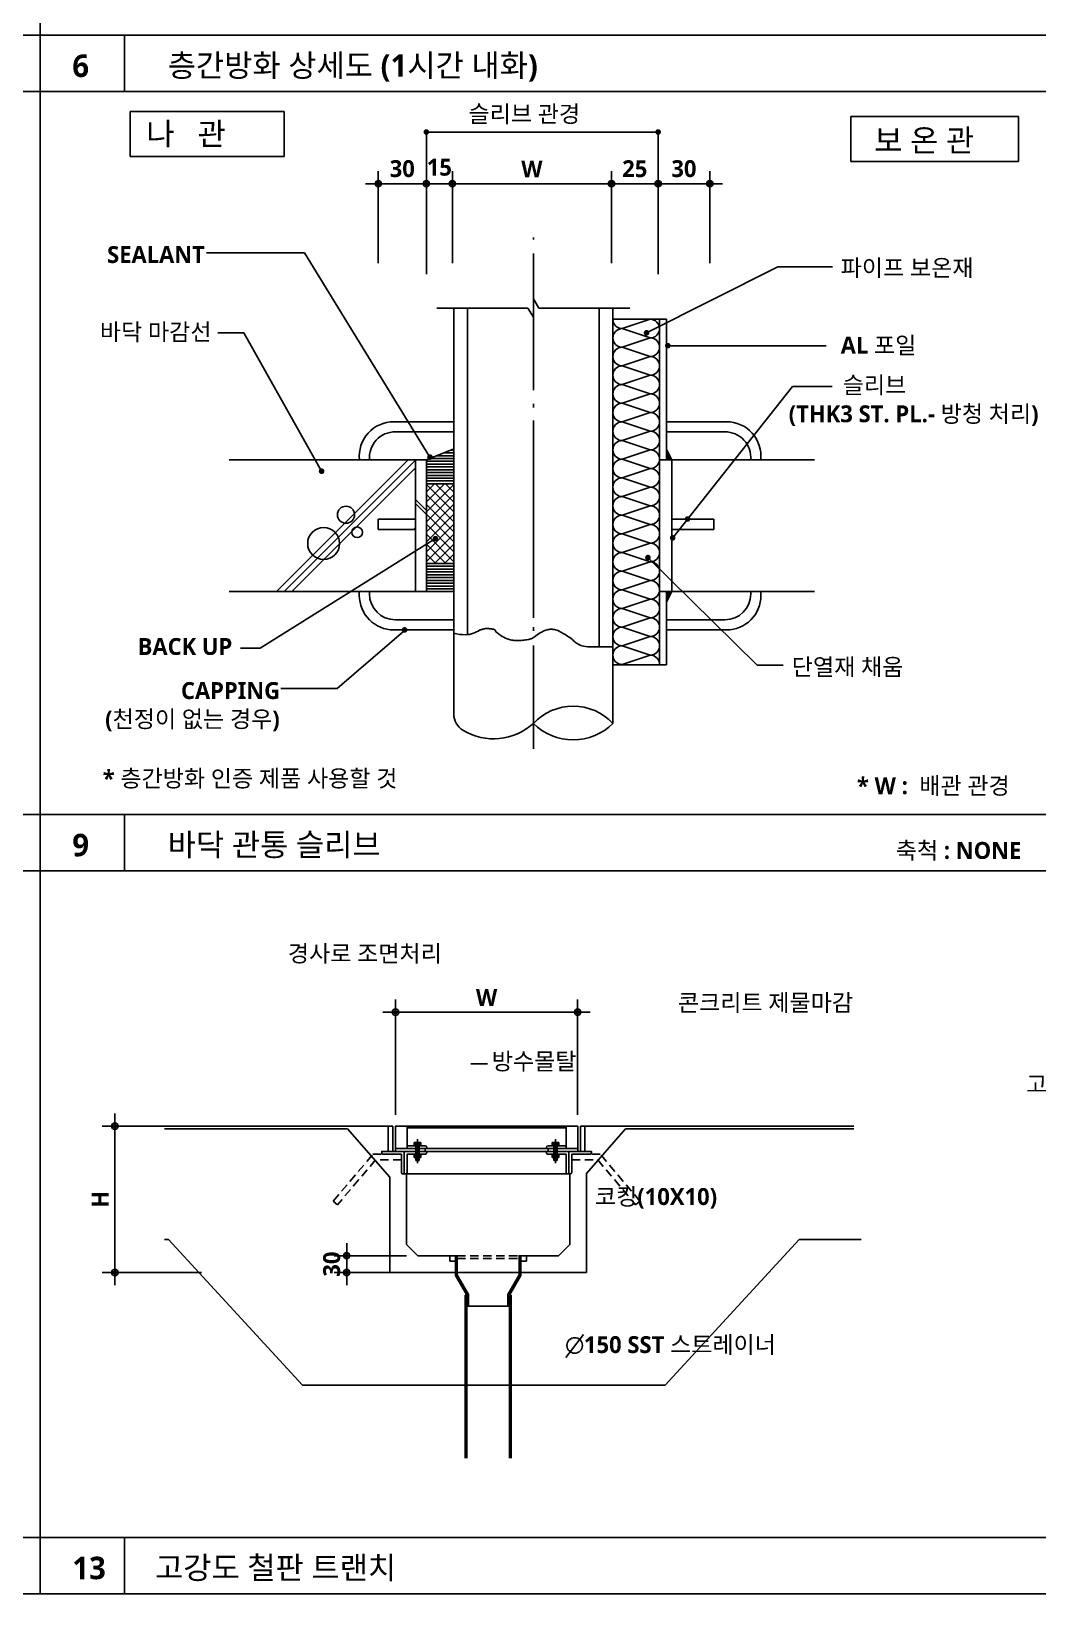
# Model space of a CAD drawing. Header units: millimetres. Extents: x 200 to 163856, y 0 to 163394.
# Drawn here: x 20532 to 22321, y 200 to 2977 of the extents above; entities that cross this region are included whole.
import ezdxf
from ezdxf.enums import TextEntityAlignment as Align

# ---------------------------------------------------------------- set-up
doc = ezdxf.new("R2010")
doc.units = ezdxf.units.MM
doc.header["$LTSCALE"] = 10
for name, pattern in [('1D30', [34, 30, -1.5, 1, -1.5]), ('CEN', [62, 60, -1, 0, -1]), ('CENTER', [65, 60, -2, 1, -2]), ('HID', [2.3, 1.5, -0.8])]:
    doc.linetypes.add(name, pattern=pattern)
doc.layers.get('DEFPOINTS').update_dxf_attribs({"color": 181})
for name, color, linetype in [('A-ANNO-GRA1', 7, 'Continuous'), ('A-ANNO-TEXT010', 7, 'Continuous'), ('A-ANNO-TEXT1', 7, 'Continuous'), ('A-ELEV-FNSH', 6, 'Continuous'), ('A-SECT', 5, 'Continuous'), ('A-SECT-DETL', 4, 'Continuous'), ('A-SECT-FNSH', 5, 'Continuous'), ('A-ST-AXIS-DIM', 7, 'Continuous'), ('CEN', 1, 'CEN'), ('CL', 1, '1D30'), ('CON', 2, 'Continuous'), ('D-SA-CEN', 1, 'CENTER'), ('DIM', 4, 'Continuous'), ('FIN', 6, 'Continuous'), ('HAT', 5, 'Continuous'), ('HAT1', 6, 'Continuous'), ('INSU-HT1', 7, 'Continuous'), ('M-DET', 7, 'Continuous'), ('MDET', 7, 'Continuous'), ('T', 3, 'Continuous'), ('WALL', 3, 'Continuous')]:
    doc.layers.add(name, color=color, linetype=linetype)
doc.styles.add('2020음성 1차', font='')
doc.styles.get('2020음성 1차').set_extended_font_data('NanumGothic', bold=True)
doc.dimstyles.new('NDIM10', dxfattribs={"dimscale": 10, "dimtxt": 3, "dimasz": 0.75, "dimexe": 2, "dimexo": 2, "dimgap": 1, "dimtad": 1, "dimdec": 1, "dimdsep": 46, "dimtxsty": '2020음성 1차', "dimblk": 'Z_DOT', "dimcen": 3, "dimdle": 3, "dimclrd": 256, "dimclre": 256, "dimclrt": 3, "dimadec": 0, "dimazin": 0, "dimtfac": 1, "dimtdec": 1, "dimtix": 1, "dimtmove": 2, "dimatfit": 3, "dimfxl": 1, "dimtolj": 1, "dimtzin": 0, "dimlwd": -1, "dimlwe": -1, "dimarcsym": 0})

# ---------------------------------------------------------------- blocks, each defined once
blk = doc.blocks.new('Z_DOT')
at = {"layer": 'DIM', "color": 0}
for p, q in [((-3, 0), (3, 0)), ((0, -3), (0, 3))]:
    blk.add_line(p, q, dxfattribs=at)
for radius in [0.75, 0.375]:
    blk.add_circle((0, 0), radius, dxfattribs=at)
blk = doc.blocks.new('*D6871')
at = {"layer": 'A-ST-AXIS-DIM'}
for p, q in [((21234.1, 2565.2), (21234.1, 2726.2)), ((21280.3, 2565.2), (21280.3, 2726.2)), ((21272.8, 2706.2), (21241.6, 2706.2))]:
    blk.add_line(p, q, dxfattribs=at)
at = {"layer": 'DEFPOINTS', "color": 0}
for p in [(21234.1, 2706.2), (21234.1, 2545.2), (21280.3, 2545.2)]:
    blk.add_point(p, dxfattribs=at)
at = {"layer": 'A-ST-AXIS-DIM', "linetype": 'ByBlock', "xscale": 7.5, "yscale": 7.5, "zscale": 7.5, "rotation": 180}
blk.add_blockref('Z_DOT', (21234.1, 2706.2), dxfattribs=at)
at = {"layer": 'A-ST-AXIS-DIM', "linetype": 'ByBlock', "xscale": 7.5, "yscale": 7.5, "zscale": 7.5}
blk.add_blockref('Z_DOT', (21280.3, 2706.2), dxfattribs=at)
at = {"layer": 'A-ST-AXIS-DIM', "color": 3, "insert": (21257.2, 2735.3), "char_height": 30, "attachment_point": 5, "style": '2020음성 1차'}
blk.add_mtext('\\A1;15', dxfattribs=at)
blk = doc.blocks.new('*D6872')
at = {"layer": 'A-ST-AXIS-DIM'}
for p, q in [((21148.6, 2565.2), (21148.6, 2726.2)), ((21234.1, 2565.2), (21234.1, 2726.2)), ((21226.6, 2706.2), (21156.1, 2706.2))]:
    blk.add_line(p, q, dxfattribs=at)
at = {"layer": 'DEFPOINTS', "color": 0}
for p in [(21148.6, 2706.2), (21148.6, 2545.2), (21234.1, 2545.2)]:
    blk.add_point(p, dxfattribs=at)
at = {"layer": 'A-ST-AXIS-DIM', "linetype": 'ByBlock', "xscale": 7.5, "yscale": 7.5, "zscale": 7.5, "rotation": 180}
blk.add_blockref('Z_DOT', (21148.6, 2706.2), dxfattribs=at)
at = {"layer": 'A-ST-AXIS-DIM', "linetype": 'ByBlock', "xscale": 7.5, "yscale": 7.5, "zscale": 7.5}
blk.add_blockref('Z_DOT', (21234.1, 2706.2), dxfattribs=at)
at = {"layer": 'A-ST-AXIS-DIM', "color": 3, "insert": (21191.3, 2732.8), "char_height": 30, "attachment_point": 5, "style": '2020음성 1차'}
blk.add_mtext('\\A1;30', dxfattribs=at)
blk = doc.blocks.new('DOT')
at = {"layer": 'D-SA-CEN', "color": 0, "linetype": 'ByBlock'}
blk.add_line((-0.5, 0), (-1, 0), dxfattribs=at)
at = {"layer": 'D-SA-CEN', "color": 0, "linetype": 'ByBlock', "const_width": 0.5}
blk.add_lwpolyline([(-0.25, 0, 1), (0.25, 0, 1)], format="xyb", close=True, dxfattribs=at)
blk = doc.blocks.new('*D6873')
at = {"layer": 'A-ST-AXIS-DIM'}
for p, q in [((21280.3, 2565.2), (21280.3, 2726.2)), ((21563.2, 2565.2), (21563.2, 2726.2)), ((21555.7, 2706.2), (21287.8, 2706.2))]:
    blk.add_line(p, q, dxfattribs=at)
at = {"layer": 'DEFPOINTS', "color": 0}
for p in [(21280.3, 2706.2), (21280.3, 2545.2), (21563.2, 2545.2)]:
    blk.add_point(p, dxfattribs=at)
at = {"layer": 'A-ST-AXIS-DIM', "linetype": 'ByBlock', "xscale": 7.5, "yscale": 7.5, "zscale": 7.5, "rotation": 180}
blk.add_blockref('Z_DOT', (21280.3, 2706.2), dxfattribs=at)
at = {"layer": 'A-ST-AXIS-DIM', "linetype": 'ByBlock', "xscale": 7.5, "yscale": 7.5, "zscale": 7.5}
blk.add_blockref('Z_DOT', (21563.2, 2706.2), dxfattribs=at)
at = {"layer": 'A-ST-AXIS-DIM', "color": 3, "insert": (21421.7, 2732.3), "char_height": 30, "attachment_point": 5, "style": '2020음성 1차'}
blk.add_mtext('\\A1;W', dxfattribs=at)
blk = doc.blocks.new('*D6874')
at = {"layer": 'A-ST-AXIS-DIM'}
for p, q in [((21646.1, 2565.2), (21646.1, 2726.2)), ((21738, 2565.2), (21738, 2726.2)), ((21730.5, 2706.2), (21653.6, 2706.2))]:
    blk.add_line(p, q, dxfattribs=at)
at = {"layer": 'DEFPOINTS', "color": 0}
for p in [(21646.1, 2706.2), (21646.1, 2545.2), (21738, 2545.2)]:
    blk.add_point(p, dxfattribs=at)
at = {"layer": 'A-ST-AXIS-DIM', "linetype": 'ByBlock', "xscale": 7.5, "yscale": 7.5, "zscale": 7.5, "rotation": 180}
blk.add_blockref('Z_DOT', (21646.1, 2706.2), dxfattribs=at)
at = {"layer": 'A-ST-AXIS-DIM', "linetype": 'ByBlock', "xscale": 7.5, "yscale": 7.5, "zscale": 7.5}
blk.add_blockref('Z_DOT', (21738, 2706.2), dxfattribs=at)
at = {"layer": 'A-ST-AXIS-DIM', "color": 3, "insert": (21692, 2732.8), "char_height": 30, "attachment_point": 5, "style": '2020음성 1차'}
blk.add_mtext('\\A1;30', dxfattribs=at)
blk = doc.blocks.new('*D6875')
at = {"layer": 'A-ST-AXIS-DIM'}
for p, q in [((21563.2, 2565.2), (21563.2, 2726.2)), ((21646.1, 2565.2), (21646.1, 2726.2)), ((21638.6, 2706.2), (21570.7, 2706.2))]:
    blk.add_line(p, q, dxfattribs=at)
at = {"layer": 'DEFPOINTS', "color": 0}
for p in [(21563.2, 2706.2), (21563.2, 2545.2), (21646.1, 2545.2)]:
    blk.add_point(p, dxfattribs=at)
at = {"layer": 'A-ST-AXIS-DIM', "linetype": 'ByBlock', "xscale": 7.5, "yscale": 7.5, "zscale": 7.5, "rotation": 180}
blk.add_blockref('Z_DOT', (21563.2, 2706.2), dxfattribs=at)
at = {"layer": 'A-ST-AXIS-DIM', "linetype": 'ByBlock', "xscale": 7.5, "yscale": 7.5, "zscale": 7.5}
blk.add_blockref('Z_DOT', (21646.1, 2706.2), dxfattribs=at)
at = {"layer": 'A-ST-AXIS-DIM', "color": 3, "insert": (21604.6, 2732.7), "char_height": 30, "attachment_point": 5, "style": '2020음성 1차'}
blk.add_mtext('\\A1;25', dxfattribs=at)
blk = doc.blocks.new('*D9469')
at = {"layer": 'A-ST-AXIS-DIM'}
for p, q in [((20834.2, 1031.1), (20660.4, 1031.1)), ((20680.4, 1023.6), (20680.4, 778.4)), ((20834.2, 770.9), (20660.4, 770.9))]:
    blk.add_line(p, q, dxfattribs=at)
at = {"layer": 'DEFPOINTS', "color": 0}
for p in [(20854.2, 1031.1), (20680.4, 770.9), (20854.2, 770.9)]:
    blk.add_point(p, dxfattribs=at)
at = {"layer": 'A-ST-AXIS-DIM', "linetype": 'ByBlock', "xscale": 7.5, "yscale": 7.5, "zscale": 7.5}
for p, rotation in [((20680.4, 1031.1), 90), ((20680.4, 770.9), 270)]:
    blk.add_blockref('Z_DOT', p, dxfattribs=dict(at, rotation=rotation))
at = {"layer": 'A-ST-AXIS-DIM', "color": 3, "insert": (20654.3, 901), "char_height": 30, "attachment_point": 5, "rotation": 90, "style": '2020음성 1차'}
blk.add_mtext('\\A1;H', dxfattribs=at)
blk = doc.blocks.new('*D9470')
at = {"layer": 'A-ST-AXIS-DIM'}
for p, q in [((21179.3, 1051.1), (21179.3, 1253.7)), ((21503.1, 1051.1), (21503.1, 1253.7)), ((21186.8, 1233.7), (21495.6, 1233.7))]:
    blk.add_line(p, q, dxfattribs=at)
at = {"layer": 'DEFPOINTS', "color": 0}
for p in [(21503.1, 1233.7), (21179.3, 1031.1), (21503.1, 1031.1)]:
    blk.add_point(p, dxfattribs=at)
at = {"layer": 'A-ST-AXIS-DIM', "linetype": 'ByBlock', "xscale": 7.5, "yscale": 7.5, "zscale": 7.5, "rotation": 180}
blk.add_blockref('Z_DOT', (21179.3, 1233.7), dxfattribs=at)
at = {"layer": 'A-ST-AXIS-DIM', "linetype": 'ByBlock', "xscale": 7.5, "yscale": 7.5, "zscale": 7.5}
blk.add_blockref('Z_DOT', (21503.1, 1233.7), dxfattribs=at)
at = {"layer": 'A-ST-AXIS-DIM', "color": 3, "insert": (21341.2, 1259.7), "char_height": 30, "attachment_point": 5, "style": '2020음성 1차'}
blk.add_mtext('\\A1;W', dxfattribs=at)
blk = doc.blocks.new('*D9471')
at = {"layer": 'A-ST-AXIS-DIM'}
for p, q in [((21092.5, 808.4), (21092.5, 815.9)), ((21198.9, 800.9), (21072.5, 800.9)), ((21092.5, 800.9), (21092.5, 770.9)), ((21198.9, 770.9), (21072.5, 770.9)), ((21092.5, 763.4), (21092.5, 755.9))]:
    blk.add_line(p, q, dxfattribs=at)
at = {"layer": 'DEFPOINTS', "color": 0}
for p in [(21218.9, 800.9), (21092.5, 770.9), (21218.9, 770.9)]:
    blk.add_point(p, dxfattribs=at)
at = {"layer": 'A-ST-AXIS-DIM', "linetype": 'ByBlock', "xscale": 7.5, "yscale": 7.5, "zscale": 7.5}
for p, rotation in [((21092.5, 800.9), 270), ((21092.5, 770.9), 90)]:
    blk.add_blockref('Z_DOT', p, dxfattribs=dict(at, rotation=rotation))
at = {"layer": 'A-ST-AXIS-DIM', "color": 3, "insert": (21065.9, 785.9), "char_height": 30, "attachment_point": 5, "rotation": 90, "style": '2020음성 1차'}
blk.add_mtext('\\A1;30', dxfattribs=at)

msp = doc.modelspace()

# ---------------------------------------------------------------- hatches: boundary and pattern name
at = {"layer": 'HAT1'}
h = msp.add_hatch(dxfattribs=at)
h.set_pattern_fill('ANSI37', color=9, scale=100, style=0)
h.set_pattern_definition([(45, (-16244.738, -47818.692), (-8.8388348, 8.8388348), []), (135, (-16244.738, -47818.692), (-8.8388348, -8.8388348), [])])
h.paths.add_polyline_path([(21282.93163, 2172.78225), (21234.08321, 2172.78225), (21234.08321, 2065.28956), (21248.03374, 2074.01076, -0.1405926162), (21247.65359, 2075.33599, -1), (21252.65359, 2075.33599, -0.7534744415), (21248.03374, 2074.01076), (21234.08321, 2065.28956), (21234.08321, 2031.14184), (21282.93163, 2031.14184)])

# ---------------------------------------------------------------- linework, layer by layer
at = {"layer": 'A-ANNO-GRA1'}
for p, q in [((20547.4827, 5740), (20547.4827, 200)), ((17000, 2970), (24094.9654, 2970)), ((20697.4827, 2970), (20697.4827, 2870)), ((17000, 2870), (24094.9654, 2870)), ((17000, 1585), (24094.9654, 1585)), ((20697.4827, 1585), (20697.4827, 1485)), ((17000, 1485), (24094.9654, 1485)), ((17000, 300), (24094.9654, 300)), ((20697.4827, 300), (20697.4827, 200))]:
    msp.add_line(p, q, dxfattribs=at)
at = {"layer": 'A-ANNO-TEXT010'}
for points in [[(20951.1731, 1028.18621, 0, 15, 0), (20951.1731, 1073.18621, 0, 0, 0), (20951.1731, 1341.39396, 0, 0, 0), (20979.26819, 1341.39396, 0, 0, 0)], [(21644.6191, 1031.55712, 0, 15, 0), (21644.6191, 1076.55712, 0, 0, 0), (21644.6191, 1254.01526, 0, 0, 0), (21672.71419, 1254.01526, 0, 0, 0)], [(21253.40177, 803.81479, 0, 15, 0), (21261.21594, 848.13114, 0, 0, 0), (21312.99917, 1141.80845, 0, 0, 0), (21342.99917, 1141.80845, 0, 0, 0)], [(21198.9386, 902.42844, 0, 15, 0), (21243.9386, 902.42844, 0, 0, 0), (21270.90601, 902.42844, 0, 0, 0), (21270.90601, 902.42844, 0, 0, 0)], [(21407.56543, 803.87777, 0, 15, 0), (21415.3796, 848.19412, 0, 0, 0), (21425.79849, 907.28258, 0, 0, 0), (21527.07079, 907.28258, 0, 0, 0)], [(21365.95887, 789.5866, 0, 15, 0), (21373.77304, 745.27025, 0, 0, 0), (21392.0061, 641.86543, 0, 0, 0), (21474.43158, 641.86543, 0, 0, 0)]]:
    msp.add_lwpolyline(points, format="xyseb", dxfattribs=at)
at = {"layer": 'A-ANNO-TEXT1', "linetype": 'Continuous'}
for p, q in [((20981.29967, 2834.75178), (20707.79751, 2834.75178)), ((20707.79751, 2834.75178), (20707.79751, 2754.77009)), ((20981.29967, 2834.75178), (20981.29967, 2754.77009)), ((22286.75198, 2825.75899), (21988.9288, 2825.75899)), ((21988.9288, 2825.75899), (21988.9288, 2745.7773)), ((22286.75198, 2825.75899), (22286.75198, 2745.7773)), ((20981.29967, 2754.77009), (20707.79751, 2754.77009)), ((22286.75198, 2745.7773), (21988.9288, 2745.7773))]:
    msp.add_line(p, q, dxfattribs=at)
at = {"layer": 'A-ANNO-TEXT1'}
for p, q in [((21017.2181, 2583.12157), (20843.47106, 2583.12157)), ((21240.5267, 2220.24875), (21017.2181, 2583.12157)), ((21625.57387, 2441.17605), (21858.70173, 2558.22048)), ((21858.70173, 2558.22048), (21956.15359, 2558.22048)), ((20909.43074, 2441.10586), (20863.66821, 2441.10586)), ((21047.85899, 2195.22824), (20909.43074, 2441.10586)), ((21660.88363, 2418.31765), (21944.76254, 2418.31765)), ((21672.00043, 2076.73619), (21885.23653, 2345.50227)), ((21885.23653, 2345.50227), (21955.31416, 2345.50227)), ((21214.57601, 2215.22824), (21234.08321, 2215.22824)), ((21250.15359, 2075.33599), (20938.71956, 1880.64244)), ((21628.06957, 2041.65381), (21822.16077, 1850.21565)), ((21197.96524, 1914.48595), (21075.66615, 1809.10063)), ((20938.71956, 1880.64244), (20903.56866, 1880.64244)), ((21822.16077, 1850.21565), (21868.47109, 1850.21565)), ((21075.66615, 1809.10063), (20975.59908, 1809.10063)), ((21312.99917, 1141.80845), (21342.99917, 1141.80845)), ((21513.50321, 660.63908), (21482.18542, 620.14155))]:
    msp.add_line(p, q, dxfattribs=at)
at = {"layer": 'A-ANNO-TEXT1', "const_width": 5}
for points in [[(21623.07387, 2441.17605, 1), (21628.07387, 2441.17605, 1)], [(21660.88363, 2418.31765, 1), (21665.88363, 2418.31765, 1)], [(21238.0267, 2220.24875, 1), (21243.0267, 2220.24875, 1)], [(21045.35899, 2195.22824, 1), (21050.35899, 2195.22824, 1)], [(21696.02315, 2110.23853, 1), (21701.02315, 2110.23853, 1)], [(21247.65359, 2075.33599, 1), (21252.65359, 2075.33599, 1)], [(21669.50043, 2076.73619, 1), (21674.50043, 2076.73619, 1)], [(21625.56957, 2041.65381, 1), (21630.56957, 2041.65381, 1)], [(21192.87193, 1913.14184, 1), (21197.87193, 1913.14184, 1)]]:
    msp.add_lwpolyline(points, format="xyb", close=True, dxfattribs=at)
at = {"layer": 'A-ANNO-TEXT1'}
msp.add_circle((21497.84426, 641.3107), 13.80596, dxfattribs=at)
at = {"layer": 'A-ELEV-FNSH', "linetype": 'HID'}
for p, q in [((21288.9386, 800.89219), (21398.9386, 800.89219)), ((21288.9386, 795.89219), (21398.9386, 795.89219))]:
    msp.add_line(p, q, dxfattribs=at)
at = {"layer": 'A-ELEV-FNSH'}
for p, q in [((21305.9386, 730.89219), (21302.9386, 730.89219)), ((21302.9386, 730.89219), (21302.9386, 440.95665)), ((21381.9386, 730.89219), (21384.9386, 730.89219)), ((21384.9386, 730.89219), (21384.9386, 440.95665)), ((21381.9386, 710.89219), (21305.9386, 710.89219)), ((21305.9386, 710.89219), (21305.9386, 440.95665)), ((21381.9386, 710.89219), (21381.9386, 440.95665))]:
    msp.add_line(p, q, dxfattribs=at)
for points in [[(21285.9386, 800.89219), (21288.9386, 800.89219), (21288.9386, 766.68889), (21308.9386, 731.68889), (21308.9386, 710.89219), (21305.9386, 710.89219), (21305.9386, 730.89219), (21285.9386, 765.89219)], [(21401.9386, 800.89219), (21398.9386, 800.89219), (21398.9386, 766.68889), (21378.9386, 731.68889), (21378.9386, 710.89219), (21381.9386, 710.89219), (21381.9386, 730.89219), (21401.9386, 765.89219)]]:
    msp.add_lwpolyline(points, close=True, dxfattribs=at)
at = {"layer": 'A-SECT'}
for points in [[(21199.81024, 991.12664), (21179.25393, 991.12664), (21179.25393, 1031.12664), (21199.81024, 1031.12664)], [(21482.5586, 991.12664), (21503.1149, 991.12664), (21503.1149, 1031.12664), (21482.5586, 1031.12664)]]:
    msp.add_lwpolyline(points, close=True, dxfattribs=at)
at = {"layer": 'A-SECT-DETL'}
for p, q in [((21212.54342, 1002.12664), (21224.54342, 1002.12664)), ((21212.54342, 996.12664), (21212.54342, 1002.12664)), ((21215.54342, 996.12664), (21215.54342, 1002.12664)), ((21218.54342, 965.26454), (21218.54342, 1007.75766)), ((21221.54342, 996.12664), (21221.54342, 1002.12664)), ((21224.54342, 996.12664), (21224.54342, 1002.12664)), ((21457.82541, 996.12664), (21457.82541, 1002.12664)), ((21469.82541, 1002.12664), (21457.82541, 1002.12664)), ((21460.82541, 996.12664), (21460.82541, 1002.12664)), ((21463.82541, 965.26454), (21463.82541, 1007.75766)), ((21466.82541, 996.12664), (21466.82541, 1002.12664)), ((21469.82541, 996.12664), (21469.82541, 1002.12664)), ((21212.54342, 975.12664), (21212.54342, 981.12664)), ((21212.54342, 975.12664), (21224.54342, 975.12664)), ((21215.54342, 970.3099), (21215.54342, 981.12664)), ((21221.54342, 970.3099), (21221.54342, 981.12664)), ((21224.54342, 975.12664), (21224.54342, 981.12664)), ((21457.82541, 975.12664), (21457.82541, 981.12664)), ((21469.82541, 975.12664), (21457.82541, 975.12664)), ((21460.82541, 970.3099), (21460.82541, 981.12664)), ((21466.82541, 970.3099), (21466.82541, 981.12664)), ((21469.82541, 975.12664), (21469.82541, 981.12664)), ((21221.54342, 970.3099), (21215.54342, 970.3099)), ((21460.82541, 970.3099), (21466.82541, 970.3099)), ((21275.9386, 800.89219), (21285.9386, 800.89219)), ((21411.9386, 800.89219), (21401.9386, 800.89219))]:
    msp.add_line(p, q, dxfattribs=at)
at = {"layer": 'A-SECT-DETL', "linetype": 'HID'}
for p, q in [((21215.54342, 981.12664), (21215.54342, 996.12664)), ((21221.54342, 981.12664), (21221.54342, 996.12664)), ((21460.82541, 981.12664), (21460.82541, 996.12664)), ((21466.82541, 981.12664), (21466.82541, 996.12664))]:
    msp.add_line(p, q, dxfattribs=at)
at = {"layer": 'A-SECT-FNSH'}
for p, q in [((21166.25393, 986.12664), (21166.25393, 1031.12664)), ((21174.25393, 1031.12664), (21166.25393, 1031.12664)), ((21174.25393, 986.12664), (21174.25393, 1031.12664)), ((21482.5586, 1031.12664), (21199.81024, 1031.12664)), ((21482.5586, 1028.12664), (21199.81024, 1028.12664)), ((21508.1149, 1031.12664), (21516.1149, 1031.12664)), ((21508.1149, 986.12664), (21508.1149, 1031.12664)), ((21516.1149, 986.12664), (21516.1149, 1031.12664)), ((21179.25393, 986.12664), (21179.25393, 991.12664)), ((21179.25393, 991.12664), (21234.81024, 991.12664)), ((21179.25393, 986.12664), (21234.81024, 986.12664)), ((21199.81024, 996.12664), (21231.81024, 996.12664)), ((21231.83191, 986.12664), (21231.83191, 991.12664)), ((21447.5586, 991.12664), (21232.5586, 991.12664)), ((21447.5586, 986.12664), (21232.5586, 986.12664)), ((21234.81024, 991.12664), (21234.81024, 993.12664)), ((21447.5586, 991.12664), (21447.5586, 993.12664)), ((21503.1149, 991.12664), (21447.5586, 991.12664)), ((21503.1149, 986.12664), (21447.5586, 986.12664)), ((21450.53692, 986.12664), (21450.53692, 991.12664)), ((21482.5586, 996.12664), (21450.5586, 996.12664)), ((21503.1149, 986.12664), (21503.1149, 991.12664)), ((21488.9386, 946.12664), (21196.19024, 946.12664))]:
    msp.add_line(p, q, dxfattribs=at)
at = {"layer": 'A-SECT-FNSH', "linetype": 'HID'}
for points in [[(21189.81024, 971.12664), (21143.65467, 971.12664), (21076.18333, 891.42297), (21068.55088, 897.88406), (21139.018, 981.12664), (21157.81024, 981.12664)], [(21492.5586, 971.12664), (21538.71416, 971.12664), (21606.1855, 891.42297), (21613.81796, 897.88406), (21543.35083, 981.12664), (21524.5586, 981.12664)]]:
    msp.add_lwpolyline(points, dxfattribs=at)
at = {"layer": 'A-SECT-FNSH'}
for points in [[(21192.81024, 946.12664, -0.4142135624), (21189.81024, 949.12664), (21189.81024, 981.12664), (21157.81024, 981.12664, -0.4142135624), (21154.81024, 984.12664), (21154.81024, 986.12664), (21194.81024, 986.12664), (21194.81024, 946.12664)], [(21196.81024, 946.12664, 0.4142135624), (21199.81024, 949.12664), (21199.81024, 981.12664), (21231.81024, 981.12664, 0.4142135624), (21234.81024, 984.12664), (21234.81024, 986.12664), (21194.81024, 986.12664), (21194.81024, 946.12664)], [(21485.5586, 946.12664, -0.4142135624), (21482.5586, 949.12664), (21482.5586, 981.12664), (21450.5586, 981.12664, -0.4142135624), (21447.5586, 984.12664), (21447.5586, 986.12664), (21487.5586, 986.12664), (21487.5586, 946.12664)], [(21489.5586, 946.12664, 0.4142135624), (21492.5586, 949.12664), (21492.5586, 981.12664), (21524.5586, 981.12664, 0.4142135624), (21527.5586, 984.12664), (21527.5586, 986.12664), (21487.5586, 986.12664), (21487.5586, 946.12664)]]:
    msp.add_lwpolyline(points, format="xyb", close=True, dxfattribs=at)
for centre, start, end in [((21231.81024, 993.12664), 0, 90), ((21450.5586, 993.12664), 90, 180)]:
    msp.add_arc(centre, 3, start, end, dxfattribs=at)
at = {"layer": 'A-ST-AXIS-DIM'}
for p, q in [((21234.08321, 2545.19981), (21234.08321, 2798.07125)), ((21636.07274, 2798.07125), (21244.08321, 2798.07125)), ((21646.07274, 2545.19981), (21646.07274, 2798.07125))]:
    msp.add_line(p, q, dxfattribs=at)
at = {"layer": 'CEN'}
msp.add_line((21424.35883, 2581.85326), (21424.35883, 2339.48481), dxfattribs=at)
at = {"layer": 'CL', "color": 1, "linetype": 'Continuous'}
for p, q in [((21424.35883, 2610.43246), (21424.35883, 2606.81392)), ((21434.11243, 2485.22824), (21424.35883, 2501.40654)), ((21424.35883, 2501.40654), (21424.35883, 2469.04995)), ((21424.35883, 2469.04995), (21414.60523, 2485.22824)), ((21424.35883, 2314.84185), (21424.35883, 2308.14055)), ((21424.35883, 2285.32037), (21424.35883, 1934.47118)), ((21424.35883, 1918.12479), (21424.35883, 1911.30243)), ((21424.35883, 1885.17365), (21424.35883, 1701.50998)), ((21424.35883, 1763.08781), (21424.35883, 1755.93687))]:
    msp.add_line(p, q, dxfattribs=at)
at = {"layer": 'CON'}
for p, q in [((21094.18593, 1026.12664), (20768.72537, 1026.12664)), ((21168.9386, 940.34966), (21094.18593, 1026.12664)), ((21518.9386, 946.67038), (21588.18291, 1026.12664)), ((21588.18291, 1026.12664), (21993.85063, 1026.12664)), ((21198.9386, 820.89219), (21198.9386, 946.12664)), ((21488.9386, 820.89219), (21488.9386, 946.12664)), ((21518.9386, 770.89219), (21518.9386, 946.67038)), ((21168.9386, 770.89219), (21168.9386, 940.34966)), ((20775.3928, 829.62465), (20768.72537, 829.62465)), ((21013.84643, 570.89219), (20775.3928, 829.62465)), ((21198.9386, 820.89219), (21218.9386, 800.89219)), ((21468.9386, 800.89219), (21488.9386, 820.89219)), ((21658.7308, 570.89219), (21897.18443, 829.62465)), ((21897.18443, 829.62465), (22006.90222, 829.62465)), ((21218.9386, 800.89219), (21275.9386, 800.89219)), ((21275.9386, 790.89219), (21275.9386, 800.89219)), ((21275.9386, 790.89219), (21285.9386, 790.89219)), ((21411.9386, 790.89219), (21401.9386, 790.89219)), ((21411.9386, 790.89219), (21411.9386, 800.89219)), ((21411.9386, 800.89219), (21468.9386, 800.89219)), ((21168.9386, 770.89219), (21518.9386, 770.89219)), ((21013.84643, 570.89219), (21658.7308, 570.89219))]:
    msp.add_line(p, q, dxfattribs=at)
at = {"layer": 'DEFPOINTS'}
msp.add_lwpolyline([(17000, 200), (24094.9654, 200), (24094.9654, 5740), (17000, 5740)], close=True, dxfattribs=at)
at = {"layer": 'FIN', "color": 3, "linetype": 'Continuous'}
for p, q in [((21166.25393, 1031.12664), (20768.03537, 1031.12664)), ((21516.1149, 1031.12664), (21993.85063, 1031.12664))]:
    msp.add_line(p, q, dxfattribs=at)
at = {"layer": 'HAT'}
for p, q in [((20967.92964, 1981.49761), (21201.66027, 2215.22824)), ((20981.3239, 1981.49761), (21214.57601, 2214.74973)), ((20994.71816, 1981.49761), (21214.57601, 2201.35546))]:
    msp.add_line(p, q, dxfattribs=at)
for centre, radius in [((21091.26285, 2117.82916), 15.15388), ((21051.52545, 2066.75759), 28.41352), ((21111.13151, 2086.61874), 9.47117)]:
    msp.add_circle(centre, radius, dxfattribs=at)
at = {"layer": 'INSU-HT1', "color": 7, "linetype": 'Continuous'}
for p, q in [((21582.36715, 2448.64712), (21632.11051, 2465.22824)), ((21632.11051, 2432.066), (21582.36715, 2448.64712)), ((21582.36715, 2415.48488), (21632.11051, 2432.066)), ((21632.11051, 2398.90376), (21582.36715, 2415.48488)), ((21582.36715, 2382.32264), (21632.11051, 2398.90376)), ((21632.11051, 2365.74152), (21582.36715, 2382.32264)), ((21582.36715, 2349.1604), (21632.11051, 2365.74152)), ((21632.11051, 2332.57928), (21582.36715, 2349.1604)), ((21582.36715, 2315.99816), (21632.11051, 2332.57928)), ((21632.11051, 2299.41704), (21582.36715, 2315.99816)), ((21582.36715, 2282.83592), (21632.11051, 2299.41704)), ((21632.11051, 2266.2548), (21582.36715, 2282.83592)), ((21582.36715, 2249.67368), (21632.11051, 2266.2548)), ((21632.11051, 2233.09256), (21582.36715, 2249.67368)), ((21582.36715, 2216.51144), (21632.11051, 2233.09256)), ((21632.11051, 2199.93032), (21582.36715, 2216.51144)), ((21582.36715, 2183.3492), (21632.11051, 2199.93032)), ((21632.11051, 2166.76808), (21582.36715, 2183.3492)), ((21582.36715, 2150.18696), (21632.11051, 2166.76808)), ((21632.11051, 2133.60584), (21582.36715, 2150.18696)), ((21582.36715, 2117.02472), (21632.11051, 2133.60584)), ((21632.11051, 2100.4436), (21582.36715, 2117.02472)), ((21582.36715, 2083.86248), (21632.11051, 2100.4436)), ((21632.11051, 2067.28136), (21582.36715, 2083.86248)), ((21582.36715, 2050.70024), (21632.11051, 2067.28136)), ((21632.11051, 2034.11912), (21582.36715, 2050.70024)), ((21582.36715, 2017.538), (21632.11051, 2034.11912)), ((21632.11051, 2000.95688), (21582.36715, 2017.538)), ((21582.36715, 1984.37576), (21632.11051, 2000.95688)), ((21632.11051, 1967.79464), (21582.36715, 1984.37576)), ((21582.36715, 1951.21352), (21632.11051, 1967.79464)), ((21582.36715, 1951.21352), (21632.11051, 1967.79464)), ((21632.11051, 1934.6324), (21582.36715, 1951.21352)), ((21582.36715, 1918.05128), (21632.11051, 1934.6324)), ((21632.11051, 1901.47016), (21582.36715, 1918.05128)), ((21582.36715, 1884.88904), (21632.11051, 1901.47016)), ((21632.11051, 1868.30792), (21582.36715, 1884.88904)), ((21582.36715, 1851.7268), (21632.11051, 1868.30792))]:
    msp.add_line(p, q, dxfattribs=at)
at = {"layer": 'INSU-HT1', "color": 7}
for centre, start, end in [((21582.36715, 2465.22824), 180, 270), ((21582.36715, 2432.066), 90, 180), ((21632.11051, 2448.64712), 270, 90), ((21582.36715, 2432.066), 180, 270), ((21632.11051, 2415.48488), 270, 90), ((21582.36715, 2398.90376), 90, 180), ((21582.36715, 2398.90376), 180, 270), ((21632.11051, 2382.32264), 270, 90), ((21582.36715, 2365.74152), 90, 180), ((21582.36715, 2365.74152), 180, 270), ((21632.11051, 2349.1604), 270, 90), ((21582.36715, 2332.57928), 90, 180), ((21582.36715, 2332.57928), 180, 270), ((21582.36715, 2299.41704), 90, 180), ((21632.11051, 2315.99816), 270, 90), ((21582.36715, 2299.41704), 180, 270), ((21582.36715, 2266.2548), 90, 180), ((21632.11051, 2282.83592), 270, 90), ((21582.36715, 2266.2548), 180, 270), ((21582.36715, 2233.09256), 90, 180), ((21632.11051, 2249.67368), 270, 90), ((21582.36715, 2233.09256), 180, 270), ((21582.36715, 2233.09256), 180, 270), ((21632.11051, 2216.51144), 270, 90), ((21582.36715, 2199.93032), 90, 180), ((21582.36715, 2199.93032), 180, 270), ((21632.11051, 2183.3492), 270, 90), ((21582.36715, 2166.76808), 90, 180), ((21582.36715, 2166.76808), 180, 270), ((21632.11051, 2150.18696), 270, 90), ((21582.36715, 2133.60584), 90, 180), ((21582.36715, 2133.60584), 180, 270), ((21582.36715, 2100.4436), 90, 180), ((21632.11051, 2117.02472), 270, 90), ((21582.36715, 2100.4436), 180, 270), ((21582.36715, 2067.28136), 90, 180), ((21632.11051, 2083.86248), 270, 90), ((21582.36715, 2067.28136), 180, 270), ((21632.11051, 2050.70024), 270, 90), ((21582.36715, 2034.11912), 90, 180), ((21582.36715, 2034.11912), 180, 270), ((21582.36715, 2034.11912), 180, 270), ((21632.11051, 2017.538), 270, 90), ((21582.36715, 2000.95688), 90, 180), ((21582.36715, 2000.95688), 180, 270), ((21632.11051, 1984.37576), 270, 90), ((21582.36715, 1967.79464), 90, 180), ((21582.36715, 1967.79464), 180, 270), ((21582.36715, 1967.79464), 180, 270), ((21582.36715, 1934.6324), 90, 180), ((21632.11051, 1951.21352), 270, 90), ((21632.11051, 1951.21352), 270, 90), ((21582.36715, 1934.6324), 180, 270), ((21582.36715, 1901.47016), 90, 180), ((21632.11051, 1918.05128), 270, 90), ((21582.36715, 1901.47016), 180, 270), ((21632.11051, 1884.88904), 270, 90), ((21582.36715, 1868.30792), 90, 180), ((21582.36715, 1868.30792), 180, 270), ((21632.11051, 1851.7268), 14.99999999, 90)]:
    msp.add_arc(centre, 16.58112, start, end, dxfattribs=at)
at = {"layer": 'M-DET', "color": 7, "linetype": 'Continuous'}
for p, q in [((21670.26832, 2215.22824), (21660.88363, 2233.4795)), ((21670.26832, 1981.14184), (21660.88363, 1962.89059))]:
    msp.add_line(p, q, dxfattribs=at)
msp.add_lwpolyline([(21282.93163, 1907.35652, 0.0701525723), (21303.24086, 1904.49293, 0.0957690446), (21318.0542, 1907.35652, 0.0276856745), (21328.80797, 1912.38334, -0.0610842146), (21333.83778, 1914.33775, -0.0054481315), (21336.78548, 1915.0519, -0.0162463985), (21337.78367, 1915.24834, -0.0404770878), (21339.95831, 1915.42468, -0.0133004386), (21346.58605, 1915.24834, -0.040941853), (21353.17823, 1914.3527, -0.1059190641), (21355.54019, 1913.27538, -0.1320675053), (21356.84006, 1911.63197, 0.0982663707), (21358.42373, 1909.32947, 0.0322352904), (21360.88149, 1907.2257, 0.0156945531), (21366.31551, 1903.4106, 0.0482770781), (21377.92728, 1897.30251, 0.0616001087), (21387.86616, 1894.60818, 0.0354354103), (21395.49527, 1894.06682, 0.0267084144), (21405.62268, 1894.60818, 0.0216583756), (21415.13027, 1896.04627, 0.0385325016), (21420.3439, 1897.49174, 0.0957759695), (21428.5185, 1902.37464, -0.0721618181), (21439.01101, 1909.32947, -0.0151924356), (21444.60669, 1911.76746, -0.0204852338), (21448.87574, 1913.27538, -0.0747835813), (21455.7019, 1914.30209, -0.0647496975), (21463.59696, 1913.27538, -0.0595168768), (21472.05536, 1909.92118, -0.027014127), (21489.0935, 1899.46469, -0.0443684417), (21498.12371, 1891.96404, 0.0739866363), (21503.81472, 1887.77872, 0.0714836188), (21513.65498, 1884.25707, 0.0502811082), (21528.40067, 1882.77045), (21538.2654, 1882.77045), (21565.78603, 1882.77045)], format="xyb", dxfattribs=at)
for centre, radius, start, end in [((21495.07243, 1680.46292), 97.13381, 43.28085469, 136.71914531), ((21316.87462, 1763.8033), 33.94299, 180, 238.65833783), ((21353.64523, 1824.18139), 104.63663, 238.65833783, 312.51642801), ((21495.07243, 1817.35823), 99.71407, 224.83308385, 315.16691615)]:
    msp.add_arc(centre, radius, start, end, dxfattribs=at)
for points in [[(21660.88363, 2215.22824), (21660.88363, 2233.4795), (21670.26832, 2215.22824)], [(21660.88363, 1981.14184), (21660.88363, 1962.89059), (21670.26832, 1981.14184)]]:
    msp.add_solid(points, dxfattribs=at)
at = {"layer": 'MDET', "color": 1, "linetype": 'Continuous'}
for p, q in [((21252.93163, 2485.22824), (21414.60523, 2485.22824)), ((21434.11243, 2485.22824), (21595.78603, 2485.22824))]:
    msp.add_line(p, q, dxfattribs=at)
at = {"layer": 'MDET', "color": 7, "linetype": 'Continuous'}
for p, q in [((21282.93163, 2485.22824), (21282.93163, 1763.8033)), ((21307.31563, 2485.22824), (21307.31563, 1904.70236)), ((21541.40203, 2485.22824), (21541.40203, 1882.77045)), ((21565.78603, 2485.22824), (21565.78603, 1747.05544)), ((21565.78603, 2465.22824), (21660.88363, 2465.22824)), ((21648.69163, 2465.22824), (21648.69163, 1850.95688)), ((21660.88363, 2465.22824), (21660.88363, 2215.22824)), ((21176.30031, 2283.22824), (21282.93163, 2283.22824)), ((21767.51496, 2283.22824), (21660.88363, 2283.22824)), ((21179.0558, 2265.22824), (21282.93163, 2265.22824)), ((21764.75947, 2265.22824), (21660.88363, 2265.22824)), ((21282.93163, 2234.73544), (21234.08321, 2215.22824)), ((21252.99936, 2222.78225), (21282.93163, 2222.78225)), ((21265.51998, 2227.78225), (21282.93163, 2227.78225)), ((21278.04059, 2232.78225), (21282.93163, 2232.78225)), ((21180.51883, 2215.22824), (21200.02603, 2215.22824)), ((21214.57601, 2215.22824), (21214.57601, 1981.14184)), ((21234.08321, 2215.22824), (21234.08321, 1981.14184)), ((21234.08321, 2212.78225), (21282.93163, 2212.78225)), ((21234.08321, 2207.78225), (21282.93163, 2207.78225)), ((21234.08321, 2202.78225), (21282.93163, 2202.78225)), ((21234.08321, 2197.78225), (21282.93163, 2197.78225)), ((21240.47875, 2217.78225), (21282.93163, 2217.78225)), ((21670.26832, 2215.22824), (21670.26832, 1981.14184)), ((21234.08321, 2192.78225), (21282.93163, 2192.78225)), ((21234.08321, 2187.78225), (21282.93163, 2187.78225)), ((21234.08321, 2182.78225), (21282.93163, 2182.78225)), ((21234.08321, 2177.78225), (21282.93163, 2177.78225)), ((21234.08321, 2177.78225), (21282.93163, 2177.78225)), ((21234.08321, 2172.78225), (21282.93163, 2172.78225)), ((21214.57601, 2144.82615), (21234.08321, 2125.31895)), ((21214.57601, 2137.92931), (21234.08321, 2118.42211)), ((21148.55873, 2109.85181), (21214.57601, 2109.85181)), ((21148.55873, 2109.85181), (21148.55873, 2091.85181)), ((21148.55873, 2091.85181), (21214.57601, 2091.85181)), ((21214.76444, 2094.43438), (21212.18187, 2091.85181)), ((21745.29663, 2109.85181), (21670.26832, 2109.85181)), ((21745.29663, 2091.85181), (21670.26832, 2091.85181)), ((21745.29663, 2109.85181), (21745.29663, 2091.85181)), ((21234.08321, 2031.14184), (21282.93163, 2031.14184)), ((21234.08321, 2026.14184), (21282.93163, 2026.14184)), ((21234.08321, 2021.14184), (21282.93163, 2021.14184)), ((21234.08321, 2016.14184), (21282.93163, 2016.14184)), ((21234.08321, 2011.14184), (21282.93163, 2011.14184)), ((21234.08321, 2006.14184), (21282.93163, 2006.14184)), ((21234.08321, 2001.14184), (21282.93163, 2001.14184)), ((21114.93163, 1974.51052), (21114.93163, 1981.14184)), ((21132.93163, 1977.26601), (21132.93163, 1981.14184)), ((21234.08321, 1996.14184), (21282.93163, 1996.14184)), ((21234.08321, 1991.14184), (21282.93163, 1991.14184)), ((21234.08321, 1986.14184), (21282.93163, 1986.14184)), ((21660.88363, 1981.14184), (21660.88363, 1850.95688)), ((21810.88363, 1977.26601), (21810.88363, 1981.14184)), ((21828.88363, 1974.51052), (21828.88363, 1981.14184)), ((21179.0558, 1931.14184), (21282.93163, 1931.14184)), ((21764.75947, 1931.14184), (21660.88363, 1931.14184)), ((21176.30031, 1913.14184), (21282.93163, 1913.14184)), ((21767.51496, 1913.14184), (21660.88363, 1913.14184)), ((21660.88363, 1850.95688), (21565.78603, 1850.95688))]:
    msp.add_line(p, q, dxfattribs=at)
for centre, radius, start, end in [((21176.30031, 2221.85957), 61.36867, 90, 186.20333369), ((21767.51496, 2221.85957), 61.36867, 353.79666631, 90), ((21179.0558, 2219.10408), 46.12417, 90, 184.82027397), ((21764.75947, 2219.10408), 46.12417, 355.17972603, 90), ((21176.30031, 1974.51052), 61.36867, 180, 270), ((21179.0558, 1977.26601), 46.12417, 180, 270), ((21764.75947, 1977.26601), 46.12417, 270, 0), ((21767.51496, 1974.51052), 61.36867, 270, 0)]:
    msp.add_arc(centre, radius, start, end, dxfattribs=at)
at = {"layer": 'WALL', "color": 2, "linetype": 'Continuous'}
for p, q in [((20883.45353, 2215.22824), (21214.57601, 2215.22824)), ((21648.69163, 2215.22824), (21924.23083, 2215.22824)), ((20883.45353, 1981.14184), (21282.93163, 1981.14184)), ((21924.23083, 1981.14184), (21648.69163, 1981.14184))]:
    msp.add_line(p, q, dxfattribs=at)

# ---------------------------------------------------------------- block references
at = {"xscale": 10, "yscale": 10, "zscale": 10, "rotation": 180}
msp.add_blockref('DOT', (21234.08321, 2798.07125), dxfattribs=at)
at = {"xscale": 10, "yscale": 10, "zscale": 10}
msp.add_blockref('DOT', (21646.07274, 2798.07125), dxfattribs=at)

# ---------------------------------------------------------------- texts
at = {"layer": 'A-ANNO-TEXT1', "linetype": 'Continuous', "style": '2020음성 1차'}
for s, height, p in [('6', 40, (20604.6883, 2895.82726)), ('층간방화 상세도 (1시간 내화)', 40, (20774.34261, 2896.35983)), ('바닥 관통 슬리브', 40, (20774.34261, 1511.35983)), ('9', 40, (20604.6883, 1510.82726)), ('축척 : NONE', 30, (22068.62754, 1506.12645)), ('13', 40, (20604.6883, 225.82726)), ('고강도 철판 트랜치', 40, (20751.73726, 226.35983))]:
    msp.add_text(s, height=height, dxfattribs=at).set_placement(p)
at = {"layer": 'A-ANNO-TEXT1', "style": '2020음성 1차'}
for s, height, p in [('나   관', 40, (20736.29374, 2774.76171)), ('보 온 관', 40, (22030.41609, 2763.13568)), ('경사로 조면처리', 30, (20987.90731, 1323.07211)), ('콘크리트 제물마감', 30, (21681.35331, 1235.69341)), ('방수몰탈', 30, (21350.48308, 1131.30164)), ('고강도 철판 트랜치', 30, (22300.29202, 1090.7015)), ('코킹(10X10)', 30, (21533.77118, 890.94116)), ('150 SST 스트레이너', 30, (21514.24027, 627.82242))]:
    msp.add_text(s, height=height, dxfattribs=at).set_placement(p)
msp.add_text('* 층간방화 인증 제품 사용할 것', height=30, dxfattribs=at).set_placement((20658.72183, 1649.13453), align=Align.MIDDLE_LEFT)
msp.add_text('* W :  배관 관경', height=30, dxfattribs=at).set_placement((22271.22405, 1636.12645), align=Align.MIDDLE_RIGHT)
at = {"layer": 'A-ST-AXIS-DIM', "style": '2020음성 1차'}
msp.add_text('슬리브 관경', height=30, dxfattribs=at).set_placement((21408.25216, 2830.1966), align=Align.MIDDLE_CENTER)
at = {"layer": 'T', "color": 7, "style": '2020음성 1차'}
for s, p in [('SEALANT', (20666.49071, 2565.24421)), ('파이프 보온재', (21970.74262, 2541.74774)), ('바닥 마감선', (20653.694, 2427.77215)), ('AL 포일', (21970.74262, 2404.01576)), ('슬리브', (21974.27454, 2333.30449)), ('(THK3 ST. PL.- 방청 처리)', (21878.29263, 2282.19559)), ('BACK UP ', (20720.8299, 1868.64285)), ('단열재 채움', (21883.72481, 1832.33829)), ('CAPPING', (20797.80968, 1790.30536)), ('(천정이 없는 경우)', (20663.04218, 1739.65428))]:
    msp.add_text(s, height=30, dxfattribs=at).set_placement(p)

# ---------------------------------------------------------------- dimensions: what is measured, and where the dimension line sits
at = {"layer": 'A-ST-AXIS-DIM'}
for base, p1, p2, text, picture, middle in [((21148.55873, 2706.20702), (21234.08321, 2545.19981), (21148.55873, 2545.19981), '30', '*D6872', (21191.32097, 2732.76242)), ((21280.31274, 2706.20702), (21563.16714, 2545.19981), (21280.31274, 2545.19981), 'W', '*D6873', (21421.73994, 2732.27236)), ((21563.16714, 2706.20702), (21646.07274, 2545.19981), (21563.16714, 2545.19981), '25', '*D6875', (21604.61994, 2732.74111)), ((21646.07274, 2706.20702), (21737.98937, 2545.19981), (21646.07274, 2545.19981), '30', '*D6874', (21692.03105, 2732.76242))]:
    dim = msp.add_linear_dim(base=base, p1=p1, p2=p2, text=text, dimstyle='NDIM10', override={"dimtxsty": '2020음성 1차'}, dxfattribs=at)
    dim.commit()
    dim.dimension.update_dxf_attribs({"geometry": picture, "text_midpoint": middle})
dim = msp.add_linear_dim(base=(21234.08321, 2706.20702), p1=(21280.31274, 2545.19981), p2=(21234.08321, 2545.19981), text='15', dimstyle='NDIM10', override={"dimtxsty": '2020음성 1차'}, dxfattribs=at)
dim.commit()
dim.dimension.update_dxf_attribs({"geometry": '*D6871', "text_midpoint": (21257.19798, 2735.28829), "dimtype": 160})
for p1, p2, distance, text, picture, middle in [((21179.25393, 1031.12664), (21503.1149, 1031.12664), 202.52828, 'W', '*D9470', (21341.18442, 1259.72026)), ((20854.24792, 1031.12664), (20854.24792, 770.89219), -173.84183, 'H', '*D9469', (20654.34075, 901.00942))]:
    dim = msp.add_aligned_dim(p1=p1, p2=p2, distance=distance, text=text, dimstyle='NDIM10', override={"dimtxsty": '2020음성 1차'}, dxfattribs=at)
    dim.commit()
    dim.dimension.update_dxf_attribs({"geometry": picture, "text_midpoint": middle})
dim = msp.add_linear_dim(base=(21092.49852, 770.89219), p1=(21218.9386, 800.89219), p2=(21218.9386, 770.89219), angle=90, text='30', dimstyle='NDIM10', override={"dimtxsty": '2020음성 1차'}, dxfattribs=at)
dim.commit()
dim.dimension.update_dxf_attribs({"geometry": '*D9471', "text_midpoint": (21065.94312, 785.89219)})

doc.saveas('drawing.dxf')
